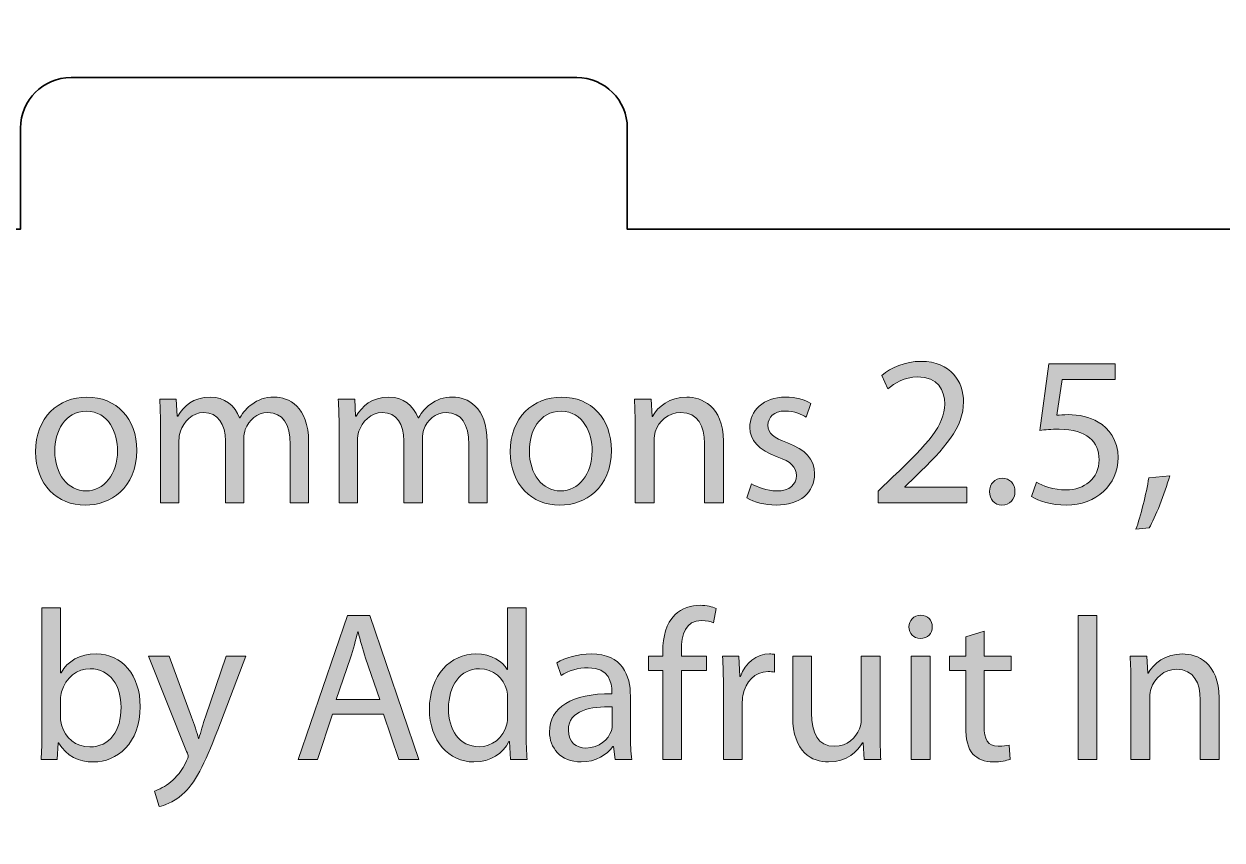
# Model space of a CAD drawing. Header units: inches. Extents: x 51 to 229, y 44 to 173.
# Drawn here: x 160.9 to 184.59, y 124.39 to 140.53 of the extents above; entities that cross this region are included whole.
import ezdxf

# ---------------------------------------------------------------- set-up
doc = ezdxf.new("R2010")
doc.units = ezdxf.units.IN
doc.header["$MEASUREMENT"] = 0
doc.layers.add('Artwork', color=7, linetype='Continuous')

# ---------------------------------------------------------------- blocks, each defined once
blk = doc.blocks.new('block 8')
at = {"layer": 'Artwork', "true_color": 0xed1c24}
h = blk.add_hatch(color=240, dxfattribs=at)
h.dxf.hatch_style = 2
edge = h.paths.add_edge_path()
edge.add_spline(control_points=[(177.792, 131.057), (177.792, 131.057), (177.792, 131.285), (177.792, 131.285), (177.792, 131.285), (178.085, 131.569), (178.085, 131.569), (178.787, 132.237), (179.108, 132.593), (179.108, 133.007), (179.108, 133.287), (178.977, 133.545), (178.567, 133.545), (178.317, 133.545), (178.11, 133.418), (177.983, 133.312), (177.983, 133.312), (177.864, 133.574), (177.864, 133.574), (178.051, 133.731), (178.326, 133.854), (178.639, 133.854), (179.231, 133.854), (179.481, 133.447), (179.481, 133.054), (179.481, 132.546), (179.113, 132.136), (178.533, 131.577), (178.533, 131.577), (178.317, 131.374), (178.317, 131.374), (178.317, 131.374), (178.317, 131.366), (178.317, 131.366), (178.317, 131.366), (179.548, 131.366), (179.548, 131.366), (179.548, 131.366), (179.548, 131.057), (179.548, 131.057), (179.548, 131.057), (177.792, 131.057), (177.792, 131.057)], knot_values=[0, 0, 0, 0, 1, 1, 1, 2, 2, 2, 3, 3, 3, 4, 4, 4, 5, 5, 5, 6, 6, 6, 7, 7, 7, 8, 8, 8, 9, 9, 9, 10, 10, 10, 11, 11, 11, 12, 12, 12, 13, 13, 13, 14, 14, 14, 14], degree=3, periodic=1)
h = blk.add_hatch(color=240, dxfattribs=at)
h.dxf.hatch_style = 2
edge = h.paths.add_edge_path()
edge.add_spline(control_points=[(182.482, 133.494), (182.482, 133.494), (181.433, 133.494), (181.433, 133.494), (181.433, 133.494), (181.327, 132.787), (181.327, 132.787), (181.39, 132.796), (181.45, 132.8), (181.551, 132.8), (181.767, 132.8), (181.974, 132.758), (182.144, 132.652), (182.359, 132.534), (182.537, 132.292), (182.537, 131.95), (182.537, 131.412), (182.11, 131.01), (181.513, 131.01), (181.213, 131.01), (180.963, 131.095), (180.828, 131.18), (180.828, 131.18), (180.921, 131.463), (180.921, 131.463), (181.035, 131.395), (181.259, 131.311), (181.513, 131.311), (181.86, 131.311), (182.165, 131.539), (182.16, 131.907), (182.16, 132.263), (181.919, 132.512), (181.373, 132.512), (181.213, 132.512), (181.09, 132.5), (180.988, 132.487), (180.988, 132.487), (181.166, 133.807), (181.166, 133.807), (181.166, 133.807), (182.482, 133.807), (182.482, 133.807), (182.482, 133.807), (182.482, 133.494), (182.482, 133.494)], knot_values=[0, 0, 0, 0, 1, 1, 1, 2, 2, 2, 3, 3, 3, 4, 4, 4, 5, 5, 5, 6, 6, 6, 7, 7, 7, 8, 8, 8, 9, 9, 9, 10, 10, 10, 11, 11, 11, 12, 12, 12, 13, 13, 13, 14, 14, 14, 15, 15, 15, 15], degree=3, periodic=1)
h = blk.add_hatch(color=240, dxfattribs=at)
h.dxf.hatch_style = 2
edge = h.paths.add_edge_path()
edge.add_spline(control_points=[(163.131, 132.098), (163.131, 131.34), (162.603, 131.01), (162.112, 131.01), (161.562, 131.01), (161.13, 131.417), (161.13, 132.064), (161.13, 132.745), (161.583, 133.147), (162.145, 133.147), (162.734, 133.147), (163.131, 132.72), (163.131, 132.098)], knot_values=[0, 0, 0, 0, 1, 1, 1, 2, 2, 2, 3, 3, 3, 4, 4, 4, 4], degree=3, periodic=1)
edge = h.paths.add_edge_path()
edge.add_spline(control_points=[(161.511, 132.077), (161.511, 131.628), (161.765, 131.29), (162.129, 131.29), (162.484, 131.29), (162.751, 131.624), (162.751, 132.085), (162.751, 132.432), (162.578, 132.868), (162.137, 132.868), (161.701, 132.868), (161.511, 132.462), (161.511, 132.077)], knot_values=[0, 0, 0, 0, 1, 1, 1, 2, 2, 2, 3, 3, 3, 4, 4, 4, 4], degree=3, periodic=1)
h = blk.add_hatch(color=240, dxfattribs=at)
h.dxf.hatch_style = 2
edge = h.paths.add_edge_path()
edge.add_spline(control_points=[(163.602, 132.551), (163.602, 132.766), (163.594, 132.936), (163.586, 133.105), (163.586, 133.105), (163.911, 133.105), (163.911, 133.105), (163.911, 133.105), (163.928, 132.771), (163.928, 132.771), (163.928, 132.771), (163.941, 132.771), (163.941, 132.771), (164.055, 132.965), (164.246, 133.147), (164.588, 133.147), (164.863, 133.147), (165.075, 132.978), (165.164, 132.737), (165.164, 132.737), (165.172, 132.737), (165.172, 132.737), (165.236, 132.855), (165.32, 132.94), (165.405, 133.003), (165.528, 133.096), (165.659, 133.147), (165.853, 133.147), (166.128, 133.147), (166.53, 132.969), (166.53, 132.259), (166.53, 132.259), (166.53, 131.057), (166.53, 131.057), (166.53, 131.057), (166.167, 131.057), (166.167, 131.057), (166.167, 131.057), (166.167, 132.212), (166.167, 132.212), (166.167, 132.61), (166.018, 132.842), (165.722, 132.842), (165.507, 132.842), (165.346, 132.686), (165.278, 132.508), (165.261, 132.453), (165.248, 132.39), (165.248, 132.322), (165.248, 132.322), (165.248, 131.057), (165.248, 131.057), (165.248, 131.057), (164.884, 131.057), (164.884, 131.057), (164.884, 131.057), (164.884, 132.284), (164.884, 132.284), (164.884, 132.61), (164.74, 132.842), (164.457, 132.842), (164.228, 132.842), (164.055, 132.656), (163.996, 132.47), (163.975, 132.419), (163.966, 132.352), (163.966, 132.288), (163.966, 132.288), (163.966, 131.057), (163.966, 131.057), (163.966, 131.057), (163.602, 131.057), (163.602, 131.057), (163.602, 131.057), (163.602, 132.551), (163.602, 132.551)], knot_values=[0, 0, 0, 0, 1, 1, 1, 2, 2, 2, 3, 3, 3, 4, 4, 4, 5, 5, 5, 6, 6, 6, 7, 7, 7, 8, 8, 8, 9, 9, 9, 10, 10, 10, 11, 11, 11, 12, 12, 12, 13, 13, 13, 14, 14, 14, 15, 15, 15, 16, 16, 16, 17, 17, 17, 18, 18, 18, 19, 19, 19, 20, 20, 20, 21, 21, 21, 22, 22, 22, 23, 23, 23, 24, 24, 24, 25, 25, 25, 25], degree=3, periodic=1)
h = blk.add_hatch(color=240, dxfattribs=at)
h.dxf.hatch_style = 2
edge = h.paths.add_edge_path()
edge.add_spline(control_points=[(167.133, 132.551), (167.133, 132.766), (167.124, 132.936), (167.116, 133.105), (167.116, 133.105), (167.442, 133.105), (167.442, 133.105), (167.442, 133.105), (167.459, 132.771), (167.459, 132.771), (167.459, 132.771), (167.472, 132.771), (167.472, 132.771), (167.586, 132.965), (167.776, 133.147), (168.119, 133.147), (168.394, 133.147), (168.605, 132.978), (168.694, 132.737), (168.694, 132.737), (168.703, 132.737), (168.703, 132.737), (168.766, 132.855), (168.851, 132.94), (168.935, 133.003), (169.058, 133.096), (169.189, 133.147), (169.384, 133.147), (169.659, 133.147), (170.061, 132.969), (170.061, 132.259), (170.061, 132.259), (170.061, 131.057), (170.061, 131.057), (170.061, 131.057), (169.697, 131.057), (169.697, 131.057), (169.697, 131.057), (169.697, 132.212), (169.697, 132.212), (169.697, 132.61), (169.549, 132.842), (169.253, 132.842), (169.037, 132.842), (168.876, 132.686), (168.808, 132.508), (168.792, 132.453), (168.779, 132.39), (168.779, 132.322), (168.779, 132.322), (168.779, 131.057), (168.779, 131.057), (168.779, 131.057), (168.415, 131.057), (168.415, 131.057), (168.415, 131.057), (168.415, 132.284), (168.415, 132.284), (168.415, 132.61), (168.271, 132.842), (167.988, 132.842), (167.759, 132.842), (167.586, 132.656), (167.526, 132.47), (167.505, 132.419), (167.497, 132.352), (167.497, 132.288), (167.497, 132.288), (167.497, 131.057), (167.497, 131.057), (167.497, 131.057), (167.133, 131.057), (167.133, 131.057), (167.133, 131.057), (167.133, 132.551), (167.133, 132.551)], knot_values=[0, 0, 0, 0, 1, 1, 1, 2, 2, 2, 3, 3, 3, 4, 4, 4, 5, 5, 5, 6, 6, 6, 7, 7, 7, 8, 8, 8, 9, 9, 9, 10, 10, 10, 11, 11, 11, 12, 12, 12, 13, 13, 13, 14, 14, 14, 15, 15, 15, 16, 16, 16, 17, 17, 17, 18, 18, 18, 19, 19, 19, 20, 20, 20, 21, 21, 21, 22, 22, 22, 23, 23, 23, 24, 24, 24, 25, 25, 25, 25], degree=3, periodic=1)
h = blk.add_hatch(color=240, dxfattribs=at)
h.dxf.hatch_style = 2
edge = h.paths.add_edge_path()
edge.add_spline(control_points=[(172.517, 132.098), (172.517, 131.34), (171.988, 131.01), (171.497, 131.01), (170.947, 131.01), (170.516, 131.417), (170.516, 132.064), (170.516, 132.745), (170.968, 133.147), (171.531, 133.147), (172.119, 133.147), (172.517, 132.72), (172.517, 132.098)], knot_values=[0, 0, 0, 0, 1, 1, 1, 2, 2, 2, 3, 3, 3, 4, 4, 4, 4], degree=3, periodic=1)
edge = h.paths.add_edge_path()
edge.add_spline(control_points=[(170.896, 132.077), (170.896, 131.628), (171.15, 131.29), (171.514, 131.29), (171.87, 131.29), (172.136, 131.624), (172.136, 132.085), (172.136, 132.432), (171.963, 132.868), (171.522, 132.868), (171.087, 132.868), (170.896, 132.462), (170.896, 132.077)], knot_values=[0, 0, 0, 0, 1, 1, 1, 2, 2, 2, 3, 3, 3, 4, 4, 4, 4], degree=3, periodic=1)
h = blk.add_hatch(color=240, dxfattribs=at)
h.dxf.hatch_style = 2
edge = h.paths.add_edge_path()
edge.add_spline(control_points=[(172.988, 132.551), (172.988, 132.766), (172.983, 132.936), (172.971, 133.105), (172.971, 133.105), (173.301, 133.105), (173.301, 133.105), (173.301, 133.105), (173.322, 132.766), (173.322, 132.766), (173.322, 132.766), (173.33, 132.766), (173.33, 132.766), (173.432, 132.957), (173.669, 133.147), (174.008, 133.147), (174.291, 133.147), (174.731, 132.978), (174.731, 132.275), (174.731, 132.275), (174.731, 131.057), (174.731, 131.057), (174.731, 131.057), (174.358, 131.057), (174.358, 131.057), (174.358, 131.057), (174.358, 132.237), (174.358, 132.237), (174.358, 132.567), (174.236, 132.842), (173.885, 132.842), (173.643, 132.842), (173.453, 132.669), (173.385, 132.462), (173.369, 132.415), (173.36, 132.352), (173.36, 132.288), (173.36, 132.288), (173.36, 131.057), (173.36, 131.057), (173.36, 131.057), (172.988, 131.057), (172.988, 131.057), (172.988, 131.057), (172.988, 132.551), (172.988, 132.551)], knot_values=[0, 0, 0, 0, 1, 1, 1, 2, 2, 2, 3, 3, 3, 4, 4, 4, 5, 5, 5, 6, 6, 6, 7, 7, 7, 8, 8, 8, 9, 9, 9, 10, 10, 10, 11, 11, 11, 12, 12, 12, 13, 13, 13, 14, 14, 14, 15, 15, 15, 15], degree=3, periodic=1)
h = blk.add_hatch(color=240, dxfattribs=at)
h.dxf.hatch_style = 2
edge = h.paths.add_edge_path()
edge.add_spline(control_points=[(175.286, 131.433), (175.4, 131.366), (175.595, 131.29), (175.781, 131.29), (176.048, 131.29), (176.175, 131.421), (176.175, 131.594), (176.175, 131.772), (176.069, 131.865), (175.798, 131.967), (175.426, 132.102), (175.253, 132.301), (175.253, 132.546), (175.253, 132.876), (175.523, 133.147), (175.959, 133.147), (176.166, 133.147), (176.348, 133.092), (176.458, 133.02), (176.458, 133.02), (176.37, 132.749), (176.37, 132.749), (176.289, 132.8), (176.141, 132.872), (175.951, 132.872), (175.731, 132.872), (175.612, 132.745), (175.612, 132.593), (175.612, 132.424), (175.731, 132.347), (175.997, 132.242), (176.348, 132.11), (176.534, 131.933), (176.534, 131.628), (176.534, 131.264), (176.251, 131.01), (175.773, 131.01), (175.549, 131.01), (175.342, 131.07), (175.198, 131.154), (175.198, 131.154), (175.286, 131.433), (175.286, 131.433)], knot_values=[0, 0, 0, 0, 1, 1, 1, 2, 2, 2, 3, 3, 3, 4, 4, 4, 5, 5, 5, 6, 6, 6, 7, 7, 7, 8, 8, 8, 9, 9, 9, 10, 10, 10, 11, 11, 11, 12, 12, 12, 13, 13, 13, 14, 14, 14, 14], degree=3, periodic=1)
h = blk.add_hatch(color=240, dxfattribs=at)
h.dxf.hatch_style = 2
edge = h.paths.add_edge_path()
edge.add_spline(control_points=[(179.994, 131.277), (179.994, 131.429), (180.099, 131.544), (180.247, 131.544), (180.396, 131.544), (180.497, 131.433), (180.497, 131.277), (180.497, 131.125), (180.396, 131.01), (180.239, 131.01), (180.095, 131.01), (179.994, 131.125), (179.994, 131.277)], knot_values=[0, 0, 0, 0, 1, 1, 1, 2, 2, 2, 3, 3, 3, 4, 4, 4, 4], degree=3, periodic=1)
h = blk.add_hatch(color=240, dxfattribs=at)
h.dxf.hatch_style = 2
edge = h.paths.add_edge_path()
edge.add_spline(control_points=[(182.889, 130.532), (182.982, 130.786), (183.096, 131.239), (183.143, 131.548), (183.143, 131.548), (183.558, 131.59), (183.558, 131.59), (183.456, 131.23), (183.27, 130.761), (183.152, 130.562), (183.152, 130.562), (182.889, 130.532), (182.889, 130.532)], knot_values=[0, 0, 0, 0, 1, 1, 1, 2, 2, 2, 3, 3, 3, 4, 4, 4, 4], degree=3, periodic=1)
h = blk.add_hatch(color=240, dxfattribs=at)
h.dxf.hatch_style = 2
edge = h.paths.add_edge_path()
edge.add_spline(control_points=[(161.257, 128.981), (161.257, 128.981), (161.625, 128.981), (161.625, 128.981), (161.625, 128.981), (161.625, 127.695), (161.625, 127.695), (161.625, 127.695), (161.634, 127.695), (161.634, 127.695), (161.765, 127.923), (162.001, 128.067), (162.332, 128.067), (162.843, 128.067), (163.199, 127.644), (163.199, 127.026), (163.199, 126.294), (162.734, 125.93), (162.277, 125.93), (161.98, 125.93), (161.744, 126.045), (161.587, 126.311), (161.587, 126.311), (161.578, 126.311), (161.578, 126.311), (161.578, 126.311), (161.557, 125.977), (161.557, 125.977), (161.557, 125.977), (161.24, 125.977), (161.24, 125.977), (161.248, 126.117), (161.257, 126.324), (161.257, 126.506), (161.257, 126.506), (161.257, 128.981), (161.257, 128.981)], knot_values=[0, 0, 0, 0, 1, 1, 1, 2, 2, 2, 3, 3, 3, 4, 4, 4, 5, 5, 5, 6, 6, 6, 7, 7, 7, 8, 8, 8, 9, 9, 9, 10, 10, 10, 11, 11, 11, 12, 12, 12, 12], degree=3, periodic=1)
edge = h.paths.add_edge_path()
edge.add_spline(control_points=[(161.625, 126.798), (161.625, 126.751), (161.629, 126.705), (161.642, 126.662), (161.71, 126.404), (161.93, 126.227), (162.201, 126.227), (162.594, 126.227), (162.822, 126.544), (162.822, 127.014), (162.822, 127.424), (162.611, 127.775), (162.209, 127.775), (161.959, 127.775), (161.722, 127.597), (161.646, 127.318), (161.634, 127.272), (161.625, 127.221), (161.625, 127.162), (161.625, 127.162), (161.625, 126.798), (161.625, 126.798)], knot_values=[0, 0, 0, 0, 1, 1, 1, 2, 2, 2, 3, 3, 3, 4, 4, 4, 5, 5, 5, 6, 6, 6, 7, 7, 7, 7], degree=3, periodic=1)
h = blk.add_hatch(color=240, dxfattribs=at)
h.dxf.hatch_style = 2
edge = h.paths.add_edge_path()
edge.add_spline(control_points=[(170.832, 128.981), (170.832, 128.981), (170.832, 126.506), (170.832, 126.506), (170.832, 126.324), (170.84, 126.117), (170.849, 125.977), (170.849, 125.977), (170.519, 125.977), (170.519, 125.977), (170.519, 125.977), (170.502, 126.332), (170.502, 126.332), (170.502, 126.332), (170.489, 126.332), (170.489, 126.332), (170.379, 126.104), (170.134, 125.93), (169.799, 125.93), (169.304, 125.93), (168.919, 126.349), (168.919, 126.971), (168.915, 127.653), (169.343, 128.067), (169.838, 128.067), (170.155, 128.067), (170.362, 127.919), (170.455, 127.758), (170.455, 127.758), (170.464, 127.758), (170.464, 127.758), (170.464, 127.758), (170.464, 128.981), (170.464, 128.981), (170.464, 128.981), (170.832, 128.981), (170.832, 128.981)], knot_values=[0, 0, 0, 0, 1, 1, 1, 2, 2, 2, 3, 3, 3, 4, 4, 4, 5, 5, 5, 6, 6, 6, 7, 7, 7, 8, 8, 8, 9, 9, 9, 10, 10, 10, 11, 11, 11, 12, 12, 12, 12], degree=3, periodic=1)
edge = h.paths.add_edge_path()
edge.add_spline(control_points=[(170.464, 127.191), (170.464, 127.238), (170.46, 127.301), (170.447, 127.348), (170.392, 127.58), (170.189, 127.775), (169.909, 127.775), (169.525, 127.775), (169.296, 127.437), (169.296, 126.988), (169.296, 126.573), (169.504, 126.231), (169.901, 126.231), (170.151, 126.231), (170.379, 126.4), (170.447, 126.675), (170.46, 126.726), (170.464, 126.777), (170.464, 126.836), (170.464, 126.836), (170.464, 127.191), (170.464, 127.191)], knot_values=[0, 0, 0, 0, 1, 1, 1, 2, 2, 2, 3, 3, 3, 4, 4, 4, 5, 5, 5, 6, 6, 6, 7, 7, 7, 7], degree=3, periodic=1)
h = blk.add_hatch(color=240, dxfattribs=at)
h.dxf.hatch_style = 2
edge = h.paths.add_edge_path()
edge.add_spline(control_points=[(173.534, 125.977), (173.534, 125.977), (173.534, 127.741), (173.534, 127.741), (173.534, 127.741), (173.25, 127.741), (173.25, 127.741), (173.25, 127.741), (173.25, 128.025), (173.25, 128.025), (173.25, 128.025), (173.534, 128.025), (173.534, 128.025), (173.534, 128.025), (173.534, 128.122), (173.534, 128.122), (173.534, 128.41), (173.601, 128.672), (173.771, 128.837), (173.91, 128.972), (174.097, 129.028), (174.27, 129.028), (174.405, 129.028), (174.515, 128.998), (174.587, 128.968), (174.587, 128.968), (174.536, 128.681), (174.536, 128.681), (174.481, 128.706), (174.409, 128.727), (174.299, 128.727), (173.982, 128.727), (173.902, 128.452), (173.902, 128.135), (173.902, 128.135), (173.902, 128.025), (173.902, 128.025), (173.902, 128.025), (174.397, 128.025), (174.397, 128.025), (174.397, 128.025), (174.397, 127.741), (174.397, 127.741), (174.397, 127.741), (173.902, 127.741), (173.902, 127.741), (173.902, 127.741), (173.902, 125.977), (173.902, 125.977), (173.902, 125.977), (173.534, 125.977), (173.534, 125.977)], knot_values=[0, 0, 0, 0, 1, 1, 1, 2, 2, 2, 3, 3, 3, 4, 4, 4, 5, 5, 5, 6, 6, 6, 7, 7, 7, 8, 8, 8, 9, 9, 9, 10, 10, 10, 11, 11, 11, 12, 12, 12, 13, 13, 13, 14, 14, 14, 15, 15, 15, 16, 16, 16, 17, 17, 17, 17], degree=3, periodic=1)
h = blk.add_hatch(color=240, dxfattribs=at)
h.dxf.hatch_style = 2
h.paths.add_polyline_path([(167.001, 126.874), (166.705, 125.977), (166.324, 125.977), (167.297, 128.829), (167.738, 128.829), (168.71, 125.977), (168.317, 125.977), (168.012, 126.874)])
edge = h.paths.add_edge_path()
edge.add_spline(control_points=[(167.941, 127.162), (167.941, 127.162), (167.657, 127.983), (167.657, 127.983), (167.594, 128.169), (167.552, 128.338), (167.509, 128.503), (167.509, 128.503), (167.501, 128.503), (167.501, 128.503), (167.459, 128.338), (167.416, 128.16), (167.357, 127.987), (167.357, 127.987), (167.077, 127.162), (167.077, 127.162), (167.077, 127.162), (167.941, 127.162), (167.941, 127.162)], knot_values=[0, 0, 0, 0, 1, 1, 1, 2, 2, 2, 3, 3, 3, 4, 4, 4, 5, 5, 5, 6, 6, 6, 6], degree=3, periodic=1)
h = blk.add_hatch(color=240, dxfattribs=at)
h.dxf.hatch_style = 2
edge = h.paths.add_edge_path()
edge.add_spline(control_points=[(178.863, 128.6), (178.863, 128.473), (178.774, 128.372), (178.626, 128.372), (178.491, 128.372), (178.402, 128.473), (178.402, 128.6), (178.402, 128.727), (178.495, 128.833), (178.635, 128.833), (178.77, 128.833), (178.863, 128.731), (178.863, 128.6)], knot_values=[0, 0, 0, 0, 1, 1, 1, 2, 2, 2, 3, 3, 3, 4, 4, 4, 4], degree=3, periodic=1)
h.paths.add_polyline_path([(178.448, 125.977), (178.448, 128.025), (178.821, 128.025), (178.821, 125.977)])
h = blk.add_hatch(color=240, dxfattribs=at)
h.dxf.hatch_style = 2
h.paths.add_polyline_path([(182.118, 128.829), (182.118, 125.977), (181.746, 125.977), (181.746, 128.829)])
h = blk.add_hatch(color=240, dxfattribs=at)
h.dxf.hatch_style = 2
edge = h.paths.add_edge_path()
edge.add_spline(control_points=[(179.888, 128.515), (179.888, 128.515), (179.888, 128.025), (179.888, 128.025), (179.888, 128.025), (180.421, 128.025), (180.421, 128.025), (180.421, 128.025), (180.421, 127.741), (180.421, 127.741), (180.421, 127.741), (179.888, 127.741), (179.888, 127.741), (179.888, 127.741), (179.888, 126.637), (179.888, 126.637), (179.888, 126.383), (179.959, 126.239), (180.167, 126.239), (180.268, 126.239), (180.327, 126.248), (180.382, 126.265), (180.382, 126.265), (180.4, 125.981), (180.4, 125.981), (180.327, 125.956), (180.213, 125.93), (180.07, 125.93), (179.896, 125.93), (179.756, 125.99), (179.667, 126.087), (179.566, 126.201), (179.524, 126.383), (179.524, 126.624), (179.524, 126.624), (179.524, 127.741), (179.524, 127.741), (179.524, 127.741), (179.206, 127.741), (179.206, 127.741), (179.206, 127.741), (179.206, 128.025), (179.206, 128.025), (179.206, 128.025), (179.524, 128.025), (179.524, 128.025), (179.524, 128.025), (179.524, 128.406), (179.524, 128.406), (179.524, 128.406), (179.888, 128.515), (179.888, 128.515)], knot_values=[0, 0, 0, 0, 1, 1, 1, 2, 2, 2, 3, 3, 3, 4, 4, 4, 5, 5, 5, 6, 6, 6, 7, 7, 7, 8, 8, 8, 9, 9, 9, 10, 10, 10, 11, 11, 11, 12, 12, 12, 13, 13, 13, 14, 14, 14, 15, 15, 15, 16, 16, 16, 17, 17, 17, 17], degree=3, periodic=1)
h = blk.add_hatch(color=240, dxfattribs=at)
h.dxf.hatch_style = 2
edge = h.paths.add_edge_path()
edge.add_spline(control_points=[(163.772, 128.025), (163.772, 128.025), (164.216, 126.815), (164.216, 126.815), (164.267, 126.679), (164.317, 126.519), (164.351, 126.396), (164.351, 126.396), (164.36, 126.396), (164.36, 126.396), (164.398, 126.519), (164.44, 126.675), (164.491, 126.823), (164.491, 126.823), (164.897, 128.025), (164.897, 128.025), (164.897, 128.025), (165.291, 128.025), (165.291, 128.025), (165.291, 128.025), (164.732, 126.565), (164.732, 126.565), (164.465, 125.863), (164.284, 125.507), (164.03, 125.283), (163.844, 125.127), (163.666, 125.063), (163.573, 125.046), (163.573, 125.046), (163.479, 125.355), (163.479, 125.355), (163.573, 125.385), (163.695, 125.444), (163.805, 125.537), (163.907, 125.617), (164.03, 125.761), (164.118, 125.952), (164.135, 125.99), (164.148, 126.019), (164.148, 126.04), (164.148, 126.062), (164.14, 126.091), (164.118, 126.138), (164.118, 126.138), (163.365, 128.025), (163.365, 128.025), (163.365, 128.025), (163.772, 128.025), (163.772, 128.025)], knot_values=[0, 0, 0, 0, 1, 1, 1, 2, 2, 2, 3, 3, 3, 4, 4, 4, 5, 5, 5, 6, 6, 6, 7, 7, 7, 8, 8, 8, 9, 9, 9, 10, 10, 10, 11, 11, 11, 12, 12, 12, 13, 13, 13, 14, 14, 14, 15, 15, 15, 16, 16, 16, 16], degree=3, periodic=1)
h = blk.add_hatch(color=240, dxfattribs=at)
h.dxf.hatch_style = 2
edge = h.paths.add_edge_path()
edge.add_spline(control_points=[(172.893, 126.468), (172.893, 126.29), (172.902, 126.117), (172.923, 125.977), (172.923, 125.977), (172.589, 125.977), (172.589, 125.977), (172.589, 125.977), (172.559, 126.235), (172.559, 126.235), (172.559, 126.235), (172.547, 126.235), (172.547, 126.235), (172.433, 126.074), (172.212, 125.93), (171.921, 125.93), (171.506, 125.93), (171.294, 126.222), (171.294, 126.519), (171.294, 127.014), (171.734, 127.284), (172.526, 127.28), (172.526, 127.28), (172.526, 127.322), (172.526, 127.322), (172.526, 127.487), (172.479, 127.796), (172.06, 127.792), (171.865, 127.792), (171.666, 127.737), (171.523, 127.64), (171.523, 127.64), (171.438, 127.889), (171.438, 127.889), (171.607, 127.995), (171.857, 128.067), (172.115, 128.067), (172.741, 128.067), (172.893, 127.64), (172.893, 127.234), (172.893, 127.234), (172.893, 126.468), (172.893, 126.468)], knot_values=[0, 0, 0, 0, 1, 1, 1, 2, 2, 2, 3, 3, 3, 4, 4, 4, 5, 5, 5, 6, 6, 6, 7, 7, 7, 8, 8, 8, 9, 9, 9, 10, 10, 10, 11, 11, 11, 12, 12, 12, 13, 13, 13, 14, 14, 14, 14], degree=3, periodic=1)
edge = h.paths.add_edge_path()
edge.add_spline(control_points=[(172.534, 127.022), (172.128, 127.03), (171.666, 126.959), (171.666, 126.561), (171.666, 126.315), (171.828, 126.205), (172.014, 126.205), (172.284, 126.205), (172.458, 126.375), (172.517, 126.548), (172.53, 126.591), (172.534, 126.633), (172.534, 126.667), (172.534, 126.667), (172.534, 127.022), (172.534, 127.022)], knot_values=[0, 0, 0, 0, 1, 1, 1, 2, 2, 2, 3, 3, 3, 4, 4, 4, 5, 5, 5, 5], degree=3, periodic=1)
h = blk.add_hatch(color=240, dxfattribs=at)
h.dxf.hatch_style = 2
edge = h.paths.add_edge_path()
edge.add_spline(control_points=[(174.732, 127.386), (174.732, 127.627), (174.727, 127.834), (174.715, 128.025), (174.715, 128.025), (175.04, 128.025), (175.04, 128.025), (175.04, 128.025), (175.057, 127.619), (175.057, 127.619), (175.057, 127.619), (175.07, 127.619), (175.07, 127.619), (175.163, 127.894), (175.392, 128.067), (175.641, 128.067), (175.679, 128.067), (175.709, 128.063), (175.743, 128.059), (175.743, 128.059), (175.743, 127.707), (175.743, 127.707), (175.705, 127.716), (175.667, 127.716), (175.616, 127.716), (175.354, 127.716), (175.167, 127.521), (175.117, 127.242), (175.108, 127.191), (175.104, 127.128), (175.104, 127.069), (175.104, 127.069), (175.104, 125.977), (175.104, 125.977), (175.104, 125.977), (174.732, 125.977), (174.732, 125.977), (174.732, 125.977), (174.732, 127.386), (174.732, 127.386)], knot_values=[0, 0, 0, 0, 1, 1, 1, 2, 2, 2, 3, 3, 3, 4, 4, 4, 5, 5, 5, 6, 6, 6, 7, 7, 7, 8, 8, 8, 9, 9, 9, 10, 10, 10, 11, 11, 11, 12, 12, 12, 13, 13, 13, 13], degree=3, periodic=1)
h = blk.add_hatch(color=240, dxfattribs=at)
h.dxf.hatch_style = 2
edge = h.paths.add_edge_path()
edge.add_spline(control_points=[(177.83, 126.54), (177.83, 126.324), (177.834, 126.138), (177.846, 125.977), (177.846, 125.977), (177.516, 125.977), (177.516, 125.977), (177.516, 125.977), (177.495, 126.311), (177.495, 126.311), (177.495, 126.311), (177.486, 126.311), (177.486, 126.311), (177.393, 126.146), (177.174, 125.93), (176.81, 125.93), (176.488, 125.93), (176.103, 126.112), (176.103, 126.827), (176.103, 126.827), (176.103, 128.025), (176.103, 128.025), (176.103, 128.025), (176.476, 128.025), (176.476, 128.025), (176.476, 128.025), (176.476, 126.895), (176.476, 126.895), (176.476, 126.506), (176.598, 126.239), (176.933, 126.239), (177.182, 126.239), (177.356, 126.413), (177.423, 126.582), (177.444, 126.633), (177.457, 126.7), (177.457, 126.772), (177.457, 126.772), (177.457, 128.025), (177.457, 128.025), (177.457, 128.025), (177.83, 128.025), (177.83, 128.025), (177.83, 128.025), (177.83, 126.54), (177.83, 126.54)], knot_values=[0, 0, 0, 0, 1, 1, 1, 2, 2, 2, 3, 3, 3, 4, 4, 4, 5, 5, 5, 6, 6, 6, 7, 7, 7, 8, 8, 8, 9, 9, 9, 10, 10, 10, 11, 11, 11, 12, 12, 12, 13, 13, 13, 14, 14, 14, 15, 15, 15, 15], degree=3, periodic=1)
h = blk.add_hatch(color=240, dxfattribs=at)
h.dxf.hatch_style = 2
edge = h.paths.add_edge_path()
edge.add_spline(control_points=[(182.792, 127.471), (182.792, 127.686), (182.787, 127.856), (182.775, 128.025), (182.775, 128.025), (183.105, 128.025), (183.105, 128.025), (183.105, 128.025), (183.126, 127.686), (183.126, 127.686), (183.126, 127.686), (183.134, 127.686), (183.134, 127.686), (183.236, 127.877), (183.473, 128.067), (183.812, 128.067), (184.095, 128.067), (184.535, 127.898), (184.535, 127.196), (184.535, 127.196), (184.535, 125.977), (184.535, 125.977), (184.535, 125.977), (184.162, 125.977), (184.162, 125.977), (184.162, 125.977), (184.162, 127.157), (184.162, 127.157), (184.162, 127.487), (184.04, 127.762), (183.689, 127.762), (183.448, 127.762), (183.257, 127.589), (183.19, 127.382), (183.173, 127.335), (183.164, 127.272), (183.164, 127.208), (183.164, 127.208), (183.164, 125.977), (183.164, 125.977), (183.164, 125.977), (182.792, 125.977), (182.792, 125.977), (182.792, 125.977), (182.792, 127.471), (182.792, 127.471)], knot_values=[0, 0, 0, 0, 1, 1, 1, 2, 2, 2, 3, 3, 3, 4, 4, 4, 5, 5, 5, 6, 6, 6, 7, 7, 7, 8, 8, 8, 9, 9, 9, 10, 10, 10, 11, 11, 11, 12, 12, 12, 13, 13, 13, 14, 14, 14, 15, 15, 15, 15], degree=3, periodic=1)
at = {"layer": 'Artwork', "lineweight": 0}
for points in [[(167.001, 126.874), (166.705, 125.977), (166.324, 125.977), (167.297, 128.829), (167.738, 128.829), (168.71, 125.977), (168.317, 125.977), (168.012, 126.874), (167.001, 126.874)], [(182.118, 128.829), (182.118, 125.977), (181.746, 125.977), (181.746, 128.829), (182.118, 128.829)], [(178.448, 125.977), (178.448, 128.025), (178.821, 128.025), (178.821, 125.977), (178.448, 125.977)]]:
    blk.add_lwpolyline(points, dxfattribs=at)
for points, knots in [([(177.792, 131.057), (177.792, 131.057), (177.792, 131.285), (177.792, 131.285), (177.792, 131.285), (178.085, 131.569), (178.085, 131.569), (178.787, 132.237), (179.108, 132.593), (179.108, 133.007), (179.108, 133.287), (178.977, 133.545), (178.567, 133.545), (178.317, 133.545), (178.11, 133.418), (177.983, 133.312), (177.983, 133.312), (177.864, 133.574), (177.864, 133.574), (178.051, 133.731), (178.326, 133.854), (178.639, 133.854), (179.231, 133.854), (179.481, 133.447), (179.481, 133.054), (179.481, 132.546), (179.113, 132.136), (178.533, 131.577), (178.533, 131.577), (178.317, 131.374), (178.317, 131.374), (178.317, 131.374), (178.317, 131.366), (178.317, 131.366), (178.317, 131.366), (179.548, 131.366), (179.548, 131.366), (179.548, 131.366), (179.548, 131.057), (179.548, 131.057), (179.548, 131.057), (177.792, 131.057), (177.792, 131.057)], [0, 0, 0, 0, 1, 1, 1, 2, 2, 2, 3, 3, 3, 4, 4, 4, 5, 5, 5, 6, 6, 6, 7, 7, 7, 8, 8, 8, 9, 9, 9, 10, 10, 10, 11, 11, 11, 12, 12, 12, 13, 13, 13, 14, 14, 14, 14]), ([(182.482, 133.494), (182.482, 133.494), (181.433, 133.494), (181.433, 133.494), (181.433, 133.494), (181.327, 132.787), (181.327, 132.787), (181.39, 132.796), (181.45, 132.8), (181.551, 132.8), (181.767, 132.8), (181.974, 132.758), (182.144, 132.652), (182.359, 132.534), (182.537, 132.292), (182.537, 131.95), (182.537, 131.412), (182.11, 131.01), (181.513, 131.01), (181.213, 131.01), (180.963, 131.095), (180.828, 131.18), (180.828, 131.18), (180.921, 131.463), (180.921, 131.463), (181.035, 131.395), (181.259, 131.311), (181.513, 131.311), (181.86, 131.311), (182.165, 131.539), (182.16, 131.907), (182.16, 132.263), (181.919, 132.512), (181.373, 132.512), (181.213, 132.512), (181.09, 132.5), (180.988, 132.487), (180.988, 132.487), (181.166, 133.807), (181.166, 133.807), (181.166, 133.807), (182.482, 133.807), (182.482, 133.807), (182.482, 133.807), (182.482, 133.494), (182.482, 133.494)], [0, 0, 0, 0, 1, 1, 1, 2, 2, 2, 3, 3, 3, 4, 4, 4, 5, 5, 5, 6, 6, 6, 7, 7, 7, 8, 8, 8, 9, 9, 9, 10, 10, 10, 11, 11, 11, 12, 12, 12, 13, 13, 13, 14, 14, 14, 15, 15, 15, 15]), ([(163.131, 132.098), (163.131, 131.34), (162.603, 131.01), (162.112, 131.01), (161.562, 131.01), (161.13, 131.417), (161.13, 132.064), (161.13, 132.745), (161.583, 133.147), (162.145, 133.147), (162.734, 133.147), (163.131, 132.72), (163.131, 132.098)], [0, 0, 0, 0, 1, 1, 1, 2, 2, 2, 3, 3, 3, 4, 4, 4, 4]), ([(163.602, 132.551), (163.602, 132.766), (163.594, 132.936), (163.586, 133.105), (163.586, 133.105), (163.911, 133.105), (163.911, 133.105), (163.911, 133.105), (163.928, 132.771), (163.928, 132.771), (163.928, 132.771), (163.941, 132.771), (163.941, 132.771), (164.055, 132.965), (164.246, 133.147), (164.588, 133.147), (164.863, 133.147), (165.075, 132.978), (165.164, 132.737), (165.164, 132.737), (165.172, 132.737), (165.172, 132.737), (165.236, 132.855), (165.32, 132.94), (165.405, 133.003), (165.528, 133.096), (165.659, 133.147), (165.853, 133.147), (166.128, 133.147), (166.53, 132.969), (166.53, 132.259), (166.53, 132.259), (166.53, 131.057), (166.53, 131.057), (166.53, 131.057), (166.167, 131.057), (166.167, 131.057), (166.167, 131.057), (166.167, 132.212), (166.167, 132.212), (166.167, 132.61), (166.018, 132.842), (165.722, 132.842), (165.507, 132.842), (165.346, 132.686), (165.278, 132.508), (165.261, 132.453), (165.248, 132.39), (165.248, 132.322), (165.248, 132.322), (165.248, 131.057), (165.248, 131.057), (165.248, 131.057), (164.884, 131.057), (164.884, 131.057), (164.884, 131.057), (164.884, 132.284), (164.884, 132.284), (164.884, 132.61), (164.74, 132.842), (164.457, 132.842), (164.228, 132.842), (164.055, 132.656), (163.996, 132.47), (163.975, 132.419), (163.966, 132.352), (163.966, 132.288), (163.966, 132.288), (163.966, 131.057), (163.966, 131.057), (163.966, 131.057), (163.602, 131.057), (163.602, 131.057), (163.602, 131.057), (163.602, 132.551), (163.602, 132.551)], [0, 0, 0, 0, 1, 1, 1, 2, 2, 2, 3, 3, 3, 4, 4, 4, 5, 5, 5, 6, 6, 6, 7, 7, 7, 8, 8, 8, 9, 9, 9, 10, 10, 10, 11, 11, 11, 12, 12, 12, 13, 13, 13, 14, 14, 14, 15, 15, 15, 16, 16, 16, 17, 17, 17, 18, 18, 18, 19, 19, 19, 20, 20, 20, 21, 21, 21, 22, 22, 22, 23, 23, 23, 24, 24, 24, 25, 25, 25, 25]), ([(167.133, 132.551), (167.133, 132.766), (167.124, 132.936), (167.116, 133.105), (167.116, 133.105), (167.442, 133.105), (167.442, 133.105), (167.442, 133.105), (167.459, 132.771), (167.459, 132.771), (167.459, 132.771), (167.472, 132.771), (167.472, 132.771), (167.586, 132.965), (167.776, 133.147), (168.119, 133.147), (168.394, 133.147), (168.605, 132.978), (168.694, 132.737), (168.694, 132.737), (168.703, 132.737), (168.703, 132.737), (168.766, 132.855), (168.851, 132.94), (168.935, 133.003), (169.058, 133.096), (169.189, 133.147), (169.384, 133.147), (169.659, 133.147), (170.061, 132.969), (170.061, 132.259), (170.061, 132.259), (170.061, 131.057), (170.061, 131.057), (170.061, 131.057), (169.697, 131.057), (169.697, 131.057), (169.697, 131.057), (169.697, 132.212), (169.697, 132.212), (169.697, 132.61), (169.549, 132.842), (169.253, 132.842), (169.037, 132.842), (168.876, 132.686), (168.808, 132.508), (168.792, 132.453), (168.779, 132.39), (168.779, 132.322), (168.779, 132.322), (168.779, 131.057), (168.779, 131.057), (168.779, 131.057), (168.415, 131.057), (168.415, 131.057), (168.415, 131.057), (168.415, 132.284), (168.415, 132.284), (168.415, 132.61), (168.271, 132.842), (167.988, 132.842), (167.759, 132.842), (167.586, 132.656), (167.526, 132.47), (167.505, 132.419), (167.497, 132.352), (167.497, 132.288), (167.497, 132.288), (167.497, 131.057), (167.497, 131.057), (167.497, 131.057), (167.133, 131.057), (167.133, 131.057), (167.133, 131.057), (167.133, 132.551), (167.133, 132.551)], [0, 0, 0, 0, 1, 1, 1, 2, 2, 2, 3, 3, 3, 4, 4, 4, 5, 5, 5, 6, 6, 6, 7, 7, 7, 8, 8, 8, 9, 9, 9, 10, 10, 10, 11, 11, 11, 12, 12, 12, 13, 13, 13, 14, 14, 14, 15, 15, 15, 16, 16, 16, 17, 17, 17, 18, 18, 18, 19, 19, 19, 20, 20, 20, 21, 21, 21, 22, 22, 22, 23, 23, 23, 24, 24, 24, 25, 25, 25, 25]), ([(172.517, 132.098), (172.517, 131.34), (171.988, 131.01), (171.497, 131.01), (170.947, 131.01), (170.516, 131.417), (170.516, 132.064), (170.516, 132.745), (170.968, 133.147), (171.531, 133.147), (172.119, 133.147), (172.517, 132.72), (172.517, 132.098)], [0, 0, 0, 0, 1, 1, 1, 2, 2, 2, 3, 3, 3, 4, 4, 4, 4]), ([(172.988, 132.551), (172.988, 132.766), (172.983, 132.936), (172.971, 133.105), (172.971, 133.105), (173.301, 133.105), (173.301, 133.105), (173.301, 133.105), (173.322, 132.766), (173.322, 132.766), (173.322, 132.766), (173.33, 132.766), (173.33, 132.766), (173.432, 132.957), (173.669, 133.147), (174.008, 133.147), (174.291, 133.147), (174.731, 132.978), (174.731, 132.275), (174.731, 132.275), (174.731, 131.057), (174.731, 131.057), (174.731, 131.057), (174.358, 131.057), (174.358, 131.057), (174.358, 131.057), (174.358, 132.237), (174.358, 132.237), (174.358, 132.567), (174.236, 132.842), (173.885, 132.842), (173.643, 132.842), (173.453, 132.669), (173.385, 132.462), (173.369, 132.415), (173.36, 132.352), (173.36, 132.288), (173.36, 132.288), (173.36, 131.057), (173.36, 131.057), (173.36, 131.057), (172.988, 131.057), (172.988, 131.057), (172.988, 131.057), (172.988, 132.551), (172.988, 132.551)], [0, 0, 0, 0, 1, 1, 1, 2, 2, 2, 3, 3, 3, 4, 4, 4, 5, 5, 5, 6, 6, 6, 7, 7, 7, 8, 8, 8, 9, 9, 9, 10, 10, 10, 11, 11, 11, 12, 12, 12, 13, 13, 13, 14, 14, 14, 15, 15, 15, 15]), ([(175.286, 131.433), (175.4, 131.366), (175.595, 131.29), (175.781, 131.29), (176.048, 131.29), (176.175, 131.421), (176.175, 131.594), (176.175, 131.772), (176.069, 131.865), (175.798, 131.967), (175.426, 132.102), (175.253, 132.301), (175.253, 132.546), (175.253, 132.876), (175.523, 133.147), (175.959, 133.147), (176.166, 133.147), (176.348, 133.092), (176.458, 133.02), (176.458, 133.02), (176.37, 132.749), (176.37, 132.749), (176.289, 132.8), (176.141, 132.872), (175.951, 132.872), (175.731, 132.872), (175.612, 132.745), (175.612, 132.593), (175.612, 132.424), (175.731, 132.347), (175.997, 132.242), (176.348, 132.11), (176.534, 131.933), (176.534, 131.628), (176.534, 131.264), (176.251, 131.01), (175.773, 131.01), (175.549, 131.01), (175.342, 131.07), (175.198, 131.154), (175.198, 131.154), (175.286, 131.433), (175.286, 131.433)], [0, 0, 0, 0, 1, 1, 1, 2, 2, 2, 3, 3, 3, 4, 4, 4, 5, 5, 5, 6, 6, 6, 7, 7, 7, 8, 8, 8, 9, 9, 9, 10, 10, 10, 11, 11, 11, 12, 12, 12, 13, 13, 13, 14, 14, 14, 14]), ([(161.511, 132.077), (161.511, 131.628), (161.765, 131.29), (162.129, 131.29), (162.484, 131.29), (162.751, 131.624), (162.751, 132.085), (162.751, 132.432), (162.578, 132.868), (162.137, 132.868), (161.701, 132.868), (161.511, 132.462), (161.511, 132.077)], [0, 0, 0, 0, 1, 1, 1, 2, 2, 2, 3, 3, 3, 4, 4, 4, 4]), ([(170.896, 132.077), (170.896, 131.628), (171.15, 131.29), (171.514, 131.29), (171.87, 131.29), (172.136, 131.624), (172.136, 132.085), (172.136, 132.432), (171.963, 132.868), (171.522, 132.868), (171.087, 132.868), (170.896, 132.462), (170.896, 132.077)], [0, 0, 0, 0, 1, 1, 1, 2, 2, 2, 3, 3, 3, 4, 4, 4, 4]), ([(179.994, 131.277), (179.994, 131.429), (180.099, 131.544), (180.247, 131.544), (180.396, 131.544), (180.497, 131.433), (180.497, 131.277), (180.497, 131.125), (180.396, 131.01), (180.239, 131.01), (180.095, 131.01), (179.994, 131.125), (179.994, 131.277)], [0, 0, 0, 0, 1, 1, 1, 2, 2, 2, 3, 3, 3, 4, 4, 4, 4]), ([(182.889, 130.532), (182.982, 130.786), (183.096, 131.239), (183.143, 131.548), (183.143, 131.548), (183.558, 131.59), (183.558, 131.59), (183.456, 131.23), (183.27, 130.761), (183.152, 130.562), (183.152, 130.562), (182.889, 130.532), (182.889, 130.532)], [0, 0, 0, 0, 1, 1, 1, 2, 2, 2, 3, 3, 3, 4, 4, 4, 4]), ([(161.257, 128.981), (161.257, 128.981), (161.625, 128.981), (161.625, 128.981), (161.625, 128.981), (161.625, 127.695), (161.625, 127.695), (161.625, 127.695), (161.634, 127.695), (161.634, 127.695), (161.765, 127.923), (162.001, 128.067), (162.332, 128.067), (162.843, 128.067), (163.199, 127.644), (163.199, 127.026), (163.199, 126.294), (162.734, 125.93), (162.277, 125.93), (161.98, 125.93), (161.744, 126.045), (161.587, 126.311), (161.587, 126.311), (161.578, 126.311), (161.578, 126.311), (161.578, 126.311), (161.557, 125.977), (161.557, 125.977), (161.557, 125.977), (161.24, 125.977), (161.24, 125.977), (161.248, 126.117), (161.257, 126.324), (161.257, 126.506), (161.257, 126.506), (161.257, 128.981), (161.257, 128.981)], [0, 0, 0, 0, 1, 1, 1, 2, 2, 2, 3, 3, 3, 4, 4, 4, 5, 5, 5, 6, 6, 6, 7, 7, 7, 8, 8, 8, 9, 9, 9, 10, 10, 10, 11, 11, 11, 12, 12, 12, 12]), ([(170.832, 128.981), (170.832, 128.981), (170.832, 126.506), (170.832, 126.506), (170.832, 126.324), (170.84, 126.117), (170.849, 125.977), (170.849, 125.977), (170.519, 125.977), (170.519, 125.977), (170.519, 125.977), (170.502, 126.332), (170.502, 126.332), (170.502, 126.332), (170.489, 126.332), (170.489, 126.332), (170.379, 126.104), (170.134, 125.93), (169.799, 125.93), (169.304, 125.93), (168.919, 126.349), (168.919, 126.971), (168.915, 127.653), (169.343, 128.067), (169.838, 128.067), (170.155, 128.067), (170.362, 127.919), (170.455, 127.758), (170.455, 127.758), (170.464, 127.758), (170.464, 127.758), (170.464, 127.758), (170.464, 128.981), (170.464, 128.981), (170.464, 128.981), (170.832, 128.981), (170.832, 128.981)], [0, 0, 0, 0, 1, 1, 1, 2, 2, 2, 3, 3, 3, 4, 4, 4, 5, 5, 5, 6, 6, 6, 7, 7, 7, 8, 8, 8, 9, 9, 9, 10, 10, 10, 11, 11, 11, 12, 12, 12, 12]), ([(173.534, 125.977), (173.534, 125.977), (173.534, 127.741), (173.534, 127.741), (173.534, 127.741), (173.25, 127.741), (173.25, 127.741), (173.25, 127.741), (173.25, 128.025), (173.25, 128.025), (173.25, 128.025), (173.534, 128.025), (173.534, 128.025), (173.534, 128.025), (173.534, 128.122), (173.534, 128.122), (173.534, 128.41), (173.601, 128.672), (173.771, 128.837), (173.91, 128.972), (174.097, 129.028), (174.27, 129.028), (174.405, 129.028), (174.515, 128.998), (174.587, 128.968), (174.587, 128.968), (174.536, 128.681), (174.536, 128.681), (174.481, 128.706), (174.409, 128.727), (174.299, 128.727), (173.982, 128.727), (173.902, 128.452), (173.902, 128.135), (173.902, 128.135), (173.902, 128.025), (173.902, 128.025), (173.902, 128.025), (174.397, 128.025), (174.397, 128.025), (174.397, 128.025), (174.397, 127.741), (174.397, 127.741), (174.397, 127.741), (173.902, 127.741), (173.902, 127.741), (173.902, 127.741), (173.902, 125.977), (173.902, 125.977), (173.902, 125.977), (173.534, 125.977), (173.534, 125.977)], [0, 0, 0, 0, 1, 1, 1, 2, 2, 2, 3, 3, 3, 4, 4, 4, 5, 5, 5, 6, 6, 6, 7, 7, 7, 8, 8, 8, 9, 9, 9, 10, 10, 10, 11, 11, 11, 12, 12, 12, 13, 13, 13, 14, 14, 14, 15, 15, 15, 16, 16, 16, 17, 17, 17, 17]), ([(178.863, 128.6), (178.863, 128.473), (178.774, 128.372), (178.626, 128.372), (178.491, 128.372), (178.402, 128.473), (178.402, 128.6), (178.402, 128.727), (178.495, 128.833), (178.635, 128.833), (178.77, 128.833), (178.863, 128.731), (178.863, 128.6)], [0, 0, 0, 0, 1, 1, 1, 2, 2, 2, 3, 3, 3, 4, 4, 4, 4]), ([(167.941, 127.162), (167.941, 127.162), (167.657, 127.983), (167.657, 127.983), (167.594, 128.169), (167.552, 128.338), (167.509, 128.503), (167.509, 128.503), (167.501, 128.503), (167.501, 128.503), (167.459, 128.338), (167.416, 128.16), (167.357, 127.987), (167.357, 127.987), (167.077, 127.162), (167.077, 127.162), (167.077, 127.162), (167.941, 127.162), (167.941, 127.162)], [0, 0, 0, 0, 1, 1, 1, 2, 2, 2, 3, 3, 3, 4, 4, 4, 5, 5, 5, 6, 6, 6, 6]), ([(179.888, 128.515), (179.888, 128.515), (179.888, 128.025), (179.888, 128.025), (179.888, 128.025), (180.421, 128.025), (180.421, 128.025), (180.421, 128.025), (180.421, 127.741), (180.421, 127.741), (180.421, 127.741), (179.888, 127.741), (179.888, 127.741), (179.888, 127.741), (179.888, 126.637), (179.888, 126.637), (179.888, 126.383), (179.959, 126.239), (180.167, 126.239), (180.268, 126.239), (180.327, 126.248), (180.382, 126.265), (180.382, 126.265), (180.4, 125.981), (180.4, 125.981), (180.327, 125.956), (180.213, 125.93), (180.07, 125.93), (179.896, 125.93), (179.756, 125.99), (179.667, 126.087), (179.566, 126.201), (179.524, 126.383), (179.524, 126.624), (179.524, 126.624), (179.524, 127.741), (179.524, 127.741), (179.524, 127.741), (179.206, 127.741), (179.206, 127.741), (179.206, 127.741), (179.206, 128.025), (179.206, 128.025), (179.206, 128.025), (179.524, 128.025), (179.524, 128.025), (179.524, 128.025), (179.524, 128.406), (179.524, 128.406), (179.524, 128.406), (179.888, 128.515), (179.888, 128.515)], [0, 0, 0, 0, 1, 1, 1, 2, 2, 2, 3, 3, 3, 4, 4, 4, 5, 5, 5, 6, 6, 6, 7, 7, 7, 8, 8, 8, 9, 9, 9, 10, 10, 10, 11, 11, 11, 12, 12, 12, 13, 13, 13, 14, 14, 14, 15, 15, 15, 16, 16, 16, 17, 17, 17, 17]), ([(163.772, 128.025), (163.772, 128.025), (164.216, 126.815), (164.216, 126.815), (164.267, 126.679), (164.317, 126.519), (164.351, 126.396), (164.351, 126.396), (164.36, 126.396), (164.36, 126.396), (164.398, 126.519), (164.44, 126.675), (164.491, 126.823), (164.491, 126.823), (164.897, 128.025), (164.897, 128.025), (164.897, 128.025), (165.291, 128.025), (165.291, 128.025), (165.291, 128.025), (164.732, 126.565), (164.732, 126.565), (164.465, 125.863), (164.284, 125.507), (164.03, 125.283), (163.844, 125.127), (163.666, 125.063), (163.573, 125.046), (163.573, 125.046), (163.479, 125.355), (163.479, 125.355), (163.573, 125.385), (163.695, 125.444), (163.805, 125.537), (163.907, 125.617), (164.03, 125.761), (164.118, 125.952), (164.135, 125.99), (164.148, 126.019), (164.148, 126.04), (164.148, 126.062), (164.14, 126.091), (164.118, 126.138), (164.118, 126.138), (163.365, 128.025), (163.365, 128.025), (163.365, 128.025), (163.772, 128.025), (163.772, 128.025)], [0, 0, 0, 0, 1, 1, 1, 2, 2, 2, 3, 3, 3, 4, 4, 4, 5, 5, 5, 6, 6, 6, 7, 7, 7, 8, 8, 8, 9, 9, 9, 10, 10, 10, 11, 11, 11, 12, 12, 12, 13, 13, 13, 14, 14, 14, 15, 15, 15, 16, 16, 16, 16]), ([(172.893, 126.468), (172.893, 126.29), (172.902, 126.117), (172.923, 125.977), (172.923, 125.977), (172.589, 125.977), (172.589, 125.977), (172.589, 125.977), (172.559, 126.235), (172.559, 126.235), (172.559, 126.235), (172.547, 126.235), (172.547, 126.235), (172.433, 126.074), (172.212, 125.93), (171.921, 125.93), (171.506, 125.93), (171.294, 126.222), (171.294, 126.519), (171.294, 127.014), (171.734, 127.284), (172.526, 127.28), (172.526, 127.28), (172.526, 127.322), (172.526, 127.322), (172.526, 127.487), (172.479, 127.796), (172.06, 127.792), (171.865, 127.792), (171.666, 127.737), (171.523, 127.64), (171.523, 127.64), (171.438, 127.889), (171.438, 127.889), (171.607, 127.995), (171.857, 128.067), (172.115, 128.067), (172.741, 128.067), (172.893, 127.64), (172.893, 127.234), (172.893, 127.234), (172.893, 126.468), (172.893, 126.468)], [0, 0, 0, 0, 1, 1, 1, 2, 2, 2, 3, 3, 3, 4, 4, 4, 5, 5, 5, 6, 6, 6, 7, 7, 7, 8, 8, 8, 9, 9, 9, 10, 10, 10, 11, 11, 11, 12, 12, 12, 13, 13, 13, 14, 14, 14, 14]), ([(174.732, 127.386), (174.732, 127.627), (174.727, 127.834), (174.715, 128.025), (174.715, 128.025), (175.04, 128.025), (175.04, 128.025), (175.04, 128.025), (175.057, 127.619), (175.057, 127.619), (175.057, 127.619), (175.07, 127.619), (175.07, 127.619), (175.163, 127.894), (175.392, 128.067), (175.641, 128.067), (175.679, 128.067), (175.709, 128.063), (175.743, 128.059), (175.743, 128.059), (175.743, 127.707), (175.743, 127.707), (175.705, 127.716), (175.667, 127.716), (175.616, 127.716), (175.354, 127.716), (175.167, 127.521), (175.117, 127.242), (175.108, 127.191), (175.104, 127.128), (175.104, 127.069), (175.104, 127.069), (175.104, 125.977), (175.104, 125.977), (175.104, 125.977), (174.732, 125.977), (174.732, 125.977), (174.732, 125.977), (174.732, 127.386), (174.732, 127.386)], [0, 0, 0, 0, 1, 1, 1, 2, 2, 2, 3, 3, 3, 4, 4, 4, 5, 5, 5, 6, 6, 6, 7, 7, 7, 8, 8, 8, 9, 9, 9, 10, 10, 10, 11, 11, 11, 12, 12, 12, 13, 13, 13, 13]), ([(177.83, 126.54), (177.83, 126.324), (177.834, 126.138), (177.846, 125.977), (177.846, 125.977), (177.516, 125.977), (177.516, 125.977), (177.516, 125.977), (177.495, 126.311), (177.495, 126.311), (177.495, 126.311), (177.486, 126.311), (177.486, 126.311), (177.393, 126.146), (177.174, 125.93), (176.81, 125.93), (176.488, 125.93), (176.103, 126.112), (176.103, 126.827), (176.103, 126.827), (176.103, 128.025), (176.103, 128.025), (176.103, 128.025), (176.476, 128.025), (176.476, 128.025), (176.476, 128.025), (176.476, 126.895), (176.476, 126.895), (176.476, 126.506), (176.598, 126.239), (176.933, 126.239), (177.182, 126.239), (177.356, 126.413), (177.423, 126.582), (177.444, 126.633), (177.457, 126.7), (177.457, 126.772), (177.457, 126.772), (177.457, 128.025), (177.457, 128.025), (177.457, 128.025), (177.83, 128.025), (177.83, 128.025), (177.83, 128.025), (177.83, 126.54), (177.83, 126.54)], [0, 0, 0, 0, 1, 1, 1, 2, 2, 2, 3, 3, 3, 4, 4, 4, 5, 5, 5, 6, 6, 6, 7, 7, 7, 8, 8, 8, 9, 9, 9, 10, 10, 10, 11, 11, 11, 12, 12, 12, 13, 13, 13, 14, 14, 14, 15, 15, 15, 15]), ([(182.792, 127.471), (182.792, 127.686), (182.787, 127.856), (182.775, 128.025), (182.775, 128.025), (183.105, 128.025), (183.105, 128.025), (183.105, 128.025), (183.126, 127.686), (183.126, 127.686), (183.126, 127.686), (183.134, 127.686), (183.134, 127.686), (183.236, 127.877), (183.473, 128.067), (183.812, 128.067), (184.095, 128.067), (184.535, 127.898), (184.535, 127.196), (184.535, 127.196), (184.535, 125.977), (184.535, 125.977), (184.535, 125.977), (184.162, 125.977), (184.162, 125.977), (184.162, 125.977), (184.162, 127.157), (184.162, 127.157), (184.162, 127.487), (184.04, 127.762), (183.689, 127.762), (183.448, 127.762), (183.257, 127.589), (183.19, 127.382), (183.173, 127.335), (183.164, 127.272), (183.164, 127.208), (183.164, 127.208), (183.164, 125.977), (183.164, 125.977), (183.164, 125.977), (182.792, 125.977), (182.792, 125.977), (182.792, 125.977), (182.792, 127.471), (182.792, 127.471)], [0, 0, 0, 0, 1, 1, 1, 2, 2, 2, 3, 3, 3, 4, 4, 4, 5, 5, 5, 6, 6, 6, 7, 7, 7, 8, 8, 8, 9, 9, 9, 10, 10, 10, 11, 11, 11, 12, 12, 12, 13, 13, 13, 14, 14, 14, 15, 15, 15, 15]), ([(161.625, 126.798), (161.625, 126.751), (161.629, 126.705), (161.642, 126.662), (161.71, 126.404), (161.93, 126.227), (162.201, 126.227), (162.594, 126.227), (162.822, 126.544), (162.822, 127.014), (162.822, 127.424), (162.611, 127.775), (162.209, 127.775), (161.959, 127.775), (161.722, 127.597), (161.646, 127.318), (161.634, 127.272), (161.625, 127.221), (161.625, 127.162), (161.625, 127.162), (161.625, 126.798), (161.625, 126.798)], [0, 0, 0, 0, 1, 1, 1, 2, 2, 2, 3, 3, 3, 4, 4, 4, 5, 5, 5, 6, 6, 6, 7, 7, 7, 7]), ([(170.464, 127.191), (170.464, 127.238), (170.46, 127.301), (170.447, 127.348), (170.392, 127.58), (170.189, 127.775), (169.909, 127.775), (169.525, 127.775), (169.296, 127.437), (169.296, 126.988), (169.296, 126.573), (169.504, 126.231), (169.901, 126.231), (170.151, 126.231), (170.379, 126.4), (170.447, 126.675), (170.46, 126.726), (170.464, 126.777), (170.464, 126.836), (170.464, 126.836), (170.464, 127.191), (170.464, 127.191)], [0, 0, 0, 0, 1, 1, 1, 2, 2, 2, 3, 3, 3, 4, 4, 4, 5, 5, 5, 6, 6, 6, 7, 7, 7, 7]), ([(172.534, 127.022), (172.128, 127.03), (171.666, 126.959), (171.666, 126.561), (171.666, 126.315), (171.828, 126.205), (172.014, 126.205), (172.284, 126.205), (172.458, 126.375), (172.517, 126.548), (172.53, 126.591), (172.534, 126.633), (172.534, 126.667), (172.534, 126.667), (172.534, 127.022), (172.534, 127.022)], [0, 0, 0, 0, 1, 1, 1, 2, 2, 2, 3, 3, 3, 4, 4, 4, 5, 5, 5, 5])]:
    blk.add_open_spline(points, degree=3, knots=knots, dxfattribs=at)

msp = doc.modelspace()

# ---------------------------------------------------------------- linework, layer by layer
at = {"layer": 'Artwork', "color": 179, "lineweight": 35, "true_color": 0x231f20}
for points, knots in [([(150.882, 169.767), (150.882, 171.424), (152.225, 172.767), (153.882, 172.767), (153.882, 172.767), (215.282, 172.767), (215.282, 172.767), (216.939, 172.767), (218.282, 171.424), (218.282, 169.767), (218.282, 169.767), (218.282, 143.967), (218.282, 143.967), (218.282, 141.206), (216.044, 138.968), (213.282, 138.968), (211.432, 138.968), (209.821, 139.974), (208.956, 141.467), (208.956, 141.467), (160.208, 141.467), (160.208, 141.467), (159.343, 139.974), (157.732, 138.968), (155.882, 138.968), (153.12, 138.968), (150.882, 141.206), (150.882, 143.967), (150.882, 143.967), (150.882, 169.767), (150.882, 169.767)], [0, 0, 0, 0, 1, 1, 1, 2, 2, 2, 3, 3, 3, 4, 4, 4, 5, 5, 5, 6, 6, 6, 7, 7, 7, 8, 8, 8, 9, 9, 9, 10, 10, 10, 10]), ([(228.582, 80.968), (228.582, 80.415), (228.134, 79.968), (227.582, 79.968), (227.582, 79.968), (208.332, 79.968), (208.332, 79.968), (208.332, 79.968), (208.332, 77.968), (208.332, 77.968), (208.332, 77.415), (207.884, 76.968), (207.332, 76.968), (207.332, 76.968), (197.332, 76.968), (197.332, 76.968), (196.78, 76.968), (196.332, 77.415), (196.332, 77.968), (196.332, 77.968), (196.332, 79.968), (196.332, 79.968), (196.332, 79.968), (172.832, 79.968), (172.832, 79.968), (172.832, 79.968), (172.832, 77.968), (172.832, 77.968), (172.832, 77.415), (172.384, 76.968), (171.832, 76.968), (171.832, 76.968), (161.832, 76.968), (161.832, 76.968), (161.28, 76.968), (160.832, 77.415), (160.832, 77.968), (160.832, 77.968), (160.832, 79.968), (160.832, 79.968), (160.832, 79.968), (141.582, 79.968), (141.582, 79.968), (141.03, 79.968), (140.582, 80.415), (140.582, 80.968), (140.582, 80.968), (140.582, 135.468), (140.582, 135.468), (140.582, 136.02), (141.03, 136.467), (141.582, 136.467), (141.582, 136.467), (160.832, 136.467), (160.832, 136.467), (160.832, 136.467), (160.832, 138.468), (160.832, 138.468), (160.832, 139.02), (161.28, 139.467), (161.832, 139.467), (161.832, 139.467), (171.832, 139.467), (171.832, 139.467), (172.384, 139.467), (172.832, 139.02), (172.832, 138.468), (172.832, 138.468), (172.832, 136.467), (172.832, 136.467), (172.832, 136.467), (196.332, 136.467), (196.332, 136.467), (196.332, 136.467), (196.332, 138.468), (196.332, 138.468), (196.332, 139.02), (196.78, 139.467), (197.332, 139.467), (197.332, 139.467), (207.332, 139.467), (207.332, 139.467), (207.884, 139.467), (208.332, 139.02), (208.332, 138.468), (208.332, 138.468), (208.332, 136.467), (208.332, 136.467), (208.332, 136.467), (227.582, 136.467), (227.582, 136.467), (228.134, 136.467), (228.582, 136.02), (228.582, 135.468), (228.582, 135.468), (228.582, 80.968), (228.582, 80.968)], [0, 0, 0, 0, 1, 1, 1, 2, 2, 2, 3, 3, 3, 4, 4, 4, 5, 5, 5, 6, 6, 6, 7, 7, 7, 8, 8, 8, 9, 9, 9, 10, 10, 10, 11, 11, 11, 12, 12, 12, 13, 13, 13, 14, 14, 14, 15, 15, 15, 16, 16, 16, 17, 17, 17, 18, 18, 18, 19, 19, 19, 20, 20, 20, 21, 21, 21, 22, 22, 22, 23, 23, 23, 24, 24, 24, 25, 25, 25, 26, 26, 26, 27, 27, 27, 28, 28, 28, 29, 29, 29, 30, 30, 30, 31, 31, 31, 32, 32, 32, 32])]:
    msp.add_open_spline(points, degree=3, knots=knots, dxfattribs=at)

# ---------------------------------------------------------------- block references
at = {"layer": 'Artwork'}
msp.add_blockref('block 8', (0, 0), dxfattribs=at)

doc.saveas('drawing.dxf')
